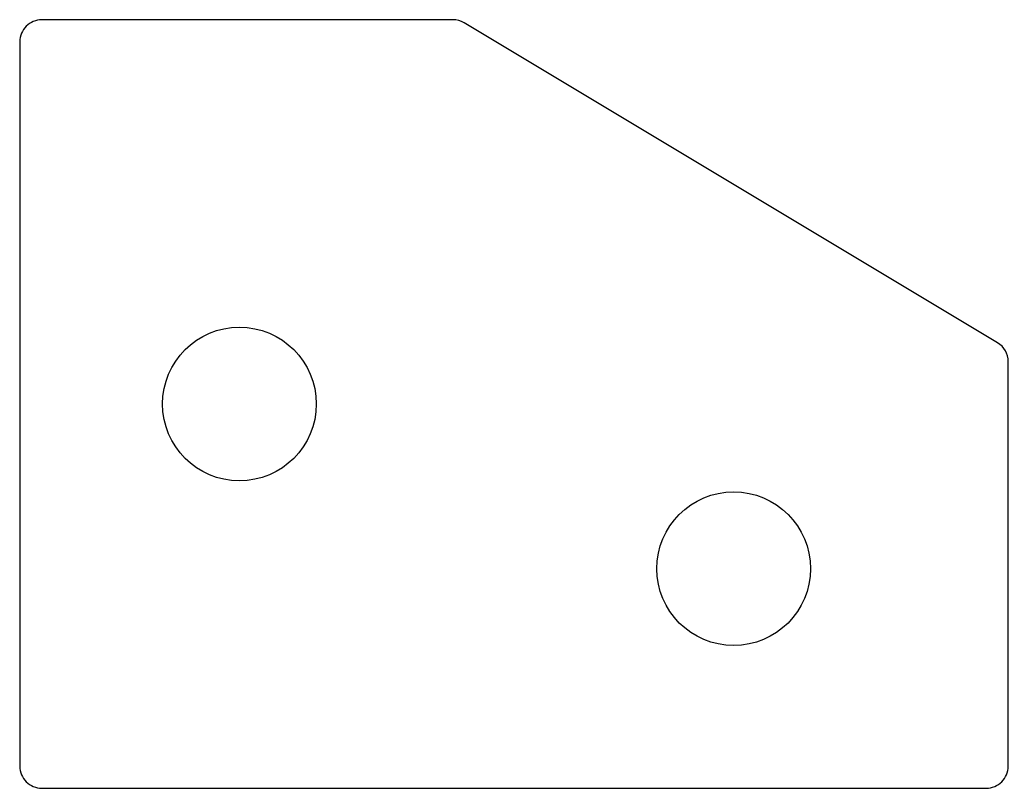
# Model space of a CAD drawing. Header units: millimetres. Extents: x 0 to 90, y 0 to 70.
import ezdxf

# ---------------------------------------------------------------- set-up
doc = ezdxf.new("R2010")
doc.units = ezdxf.units.MM
doc.layers.add('CUT', color=7, linetype='CONTINUOUS')
doc.layers.add('HOLE', color=7, linetype='CONTINUOUS')

msp = doc.modelspace()

# ---------------------------------------------------------------- linework, layer by layer
at = {"layer": 'CUT'}
msp.add_lwpolyline([(0, 2, 0.414214), (2, 0), (88, 0, 0.414214), (90, 2), (90, 38.867619, 0.263447), (89.028992, 40.582605), (40.475024, 69.714986, 0.135933), (39.446032, 70), (2, 70, 0.414214), (0, 68)], format="xyb", close=True, dxfattribs=at)
at = {"layer": 'HOLE'}
for points in [[(13, 35, -1), (27, 35, -1)], [(58, 20, -1), (72, 20, -1)]]:
    msp.add_lwpolyline(points, format="xyb", close=True, dxfattribs=at)

doc.saveas('drawing.dxf')
